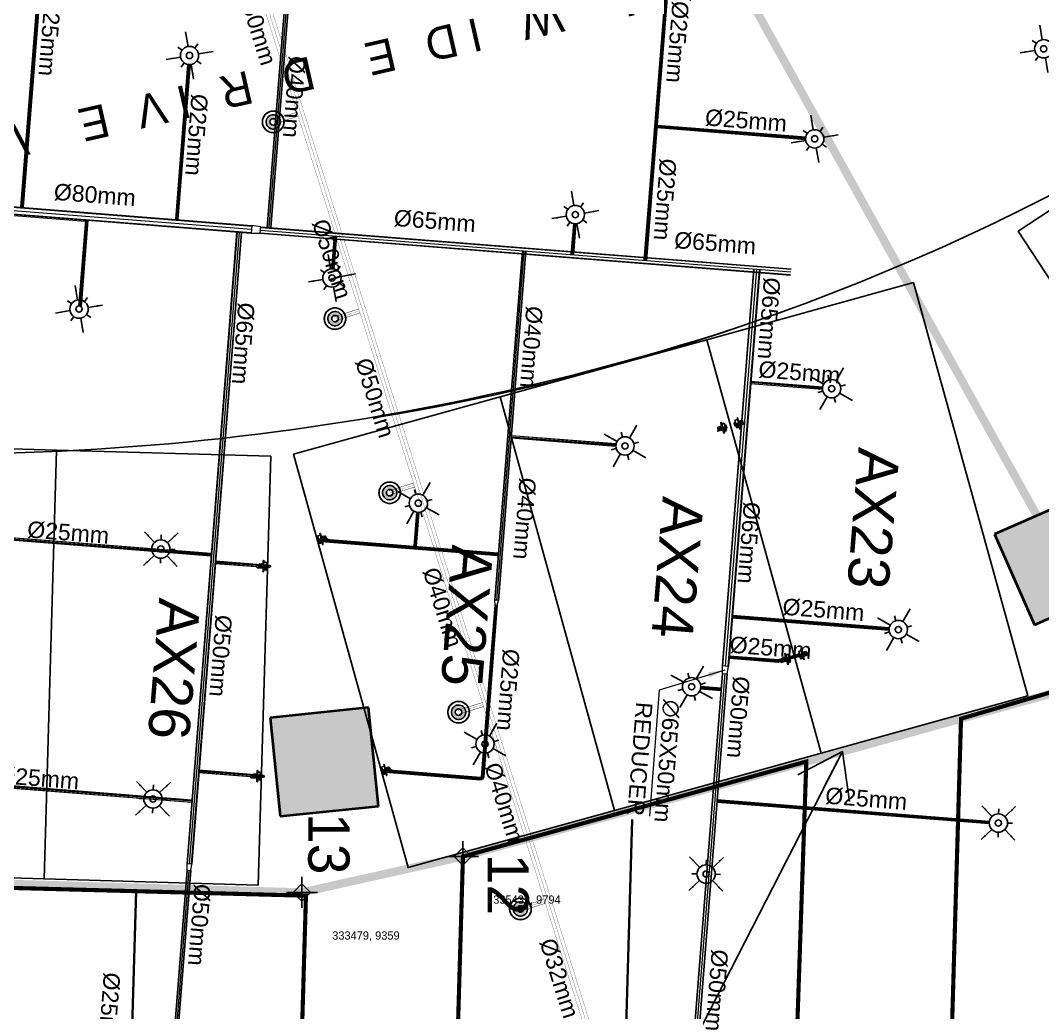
# Model space of a CAD drawing. Header units: inches. Extents: x 257070 to 799932, y -17980 to 269260.
# Drawn here: x 330065 to 342461, y 7903 to 19927 of the extents above; entities that cross this region are included whole.
import ezdxf

# ---------------------------------------------------------------- set-up
doc = ezdxf.new("R2010")
doc.units = ezdxf.units.IN
doc.header["$MEASUREMENT"] = 0
for name, color, linetype in [('0-AES-F-SPRINKLER', 10, 'Continuous'), ('0-aes-ff Nozzel', 30, 'Continuous'), ('0-aes-water curtan pipe', 200, 'Continuous'), ('2 wheeler barrier', 170, 'Continuous'), ('basement1_AP$0$A-_ROAD----_E-_-', 2, 'Continuous'), ('D 9$0$DSP_SLAB EXTENT HATCH', 8, 'Continuous'), ('DSP_SLAB CO-ORDINATES', 160, 'Continuous'), ('RETAIL', 40, 'Continuous')]:
    doc.layers.add(name, color=color, linetype=linetype)
for name, color, linetype, lineweight in [('0-AES-F-SPRINKLER PIPE', 10, 'Continuous', 15), ('0-aes-FF-Sprinkler Header', 5, 'Continuous', 0), ('E--CONCRETE-4', 4, 'Continuous', 40), ('E--CONCRETE-SHADE', 253, 'Continuous', 20), ('M--TILING-2', 252, 'Continuous', 18), ('TEXT', 7, 'Continuous', 0)]:
    doc.layers.add(name, color=color, linetype=linetype, lineweight=lineweight)
doc.layers.add('C', color=7, linetype='Continuous', true_color=0xb5b5b5)
doc.styles.get("Standard").update_dxf_attribs({"font": 'arial.ttf'})
doc.styles.add('TEXT style 175', font='GOTHIC.TTF')
doc.dimstyles.new('175', dxfattribs={"dimtxt": 350, "dimasz": 263, "dimexe": 263, "dimexo": 0, "dimgap": 175, "dimtad": 0, "dimdec": 0, "dimrnd": 5, "dimzin": 0, "dimdsep": 46, "dimtxsty": 'TEXT style 175', "dimblk": 'OBLIQUE', "dimcen": 0.09, "dimdle": 263, "dimclrd": 256, "dimclre": 256, "dimclrt": 256, "dimadec": 0, "dimazin": 0, "dimtfac": 1, "dimtdec": 0, "dimtofl": 0, "dimtmove": 1, "dimatfit": 3, "dimldrblk": 'OPEN90', "dimfxl": 1, "dimtolj": 1, "dimtzin": 0, "dimarcsym": 0})
doc.dimstyles.new('ISO-25', dxfattribs={"dimtxt": 2.5, "dimasz": 2.5, "dimexe": 1.25, "dimexo": 0.625, "dimtad": 1, "dimtxsty": 'Standard', "dimcen": 2.5, "dimadec": 0, "dimazin": 0, "dimtfac": 1, "dimtmove": 0, "dimatfit": 3, "dimfxl": 1, "dimarcsym": 0})
doc.dimstyles.new('PLUMBING', dxfattribs={"dimscale": 100, "dimtxt": 1.8, "dimasz": 1.6, "dimexe": 1, "dimexo": 1, "dimgap": 0.5, "dimtad": 2, "dimdec": 0, "dimzin": 0, "dimdsep": 46, "dimtxsty": 'Standard', "dimcen": 1, "dimdle": 1, "dimclrd": 7, "dimclre": 7, "dimclrt": 256, "dimadec": 0, "dimazin": 0, "dimtfac": 1, "dimtdec": 0, "dimtmove": 2, "dimatfit": 3, "dimfxl": 1, "dimtolj": 1, "dimtzin": 0, "dimlwd": -1, "dimlwe": -1, "dimarcsym": 0})

# ---------------------------------------------------------------- blocks, each defined once
blk = doc.blocks.new('axa parking')
at = {"layer": 'RETAIL', "color": 8}
blk.add_lwpolyline([(-98837, 1157627), (-96237, 1157627), (-96237, 1162827), (-98837, 1162827)], close=True, dxfattribs=at)
blk = doc.blocks.new('*U23')
at = {"layer": 'DSP_SLAB CO-ORDINATES', "color": 206}
for p, q in [((0, -188), (0, 188)), ((-188, 0), (188, 0))]:
    blk.add_line(p, q, dxfattribs=at)
at = {"layer": 'DSP_SLAB CO-ORDINATES', "color": 206, "ltscale": 3.5}
blk.add_lwpolyline([(-105, 0), (0, 106), (105, 0), (0, -105), (-105, 0)], dxfattribs=at)
at = {"layer": 'DEFPOINTS', "style": 'TEXT style 175'}
blk.add_attdef('CORDINATE', (367, -572), '', height=100, dxfattribs=at)
at = {"layer": 'DSP_SLAB CO-ORDINATES', "color": 214, "style": 'TEXT style 175'}
blk.add_attdef('NO.', (299, 33), '', height=500, rotation=270, dxfattribs=at)
blk = doc.blocks.new('*U31')
at = {"layer": 'DSP_SLAB CO-ORDINATES', "color": 206}
for p, q in [((0, -188), (0, 188)), ((-188, 0), (188, 0))]:
    blk.add_line(p, q, dxfattribs=at)
at = {"layer": 'DSP_SLAB CO-ORDINATES', "color": 206, "ltscale": 3.5}
blk.add_lwpolyline([(-105, 0), (0, 106), (105, 0), (0, -105), (-105, 0)], dxfattribs=at)
at = {"layer": 'DEFPOINTS', "style": 'TEXT style 175'}
blk.add_attdef('CORDINATE', (367, -572), '', height=100, dxfattribs=at)
at = {"layer": 'DSP_SLAB CO-ORDINATES', "color": 214, "style": 'TEXT style 175'}
blk.add_attdef('NO.', (77, 962), '', height=500, rotation=270, dxfattribs=at)
blk = doc.blocks.new('_Oblique')
at = {"color": 0, "linetype": 'ByBlock', "lineweight": -2}
blk.add_line((-0.5, -0.5), (0.5, 0.5), dxfattribs=at)
blk = doc.blocks.new('A$C3CA070F1')
at = {"layer": '0-AES-F-SPRINKLER'}
h = blk.add_hatch(dxfattribs=at)
h.set_pattern_fill('ANSI31', color=3, scale=0.196883, angle=-34.2335, style=0)
h.set_pattern_definition([(100.766483, (49937.1607, 174049.7081), (1.474466316, 0.280375668), [])])
edge = h.paths.add_edge_path()
edge.add_line((-1, 85), (-1, 84))
edge.add_line((-1, 84), (-6, 84))
edge.add_ellipse((-7, 82), major_axis=(-1.42, -0.27), ratio=1, start_angle=257, end_angle=315)
edge.add_line((-8, 83), (-15, 72))
edge.add_ellipse((-12, 70), major_axis=(-4.25, -0.81), ratio=1, start_angle=-45, end_angle=45)
edge.add_line((-14, 66), (14, 47))
edge.add_line((14, 47), (13, 46))
edge.add_line((13, 46), (-15, 65))
edge.add_ellipse((-12, 70), major_axis=(-5.52, -1.05), ratio=1, start_angle=-45, end_angle=45, ccw=False)
edge.add_line((-16, 73), (-9, 84))
edge.add_ellipse((-7, 82), major_axis=(-2.69, -0.51), ratio=1, start_angle=257, end_angle=315, ccw=False)
edge.add_line((-6, 85), (-1, 85))
h = blk.add_hatch(dxfattribs=at)
h.set_pattern_fill('ANSI31', color=3, scale=0.196883, angle=-124.2335, style=0)
h.set_pattern_definition([(190.766483, (49937.1607, 174049.7081), (-0.280375668, 1.474466316), [])])
edge = h.paths.add_edge_path()
edge.add_line((-1, 54), (7, 48))
edge.add_line((7, 48), (8, 49))
edge.add_line((8, 49), (0, 55))
edge.add_ellipse((-2, 52), major_axis=(-0.69, 3.63), ratio=1, start_angle=315, end_angle=405)
edge.add_line((-6, 54), (-14, 41))
edge.add_ellipse((-11, 39), major_axis=(-0.69, 3.63), ratio=1, start_angle=45, end_angle=135)
edge.add_line((-13, 36), (-9, 33))
edge.add_ellipse((-10, 32), major_axis=(-0.27, 1.42), ratio=1, start_angle=225, end_angle=315, ccw=False)
edge.add_line((-9, 31), (-10, 30))
edge.add_line((-10, 30), (-8, 29))
edge.add_line((-8, 29), (-7, 30))
edge.add_ellipse((-10, 32), major_axis=(-3.3, -0.63), ratio=1, start_angle=135, end_angle=225)
edge.add_line((-8, 35), (-12, 38))
edge.add_ellipse((-11, 39), major_axis=(-1.75, -0.33), ratio=1, start_angle=-45, end_angle=45, ccw=False)
edge.add_line((-13, 40), (-4, 53))
edge.add_ellipse((-2, 52), major_axis=(-1.75, -0.33), ratio=1, start_angle=225, end_angle=315, ccw=False)
at = {"layer": '0-AES-F-SPRINKLER', "color": 3}
for p, q in [((-98, 39), (-97, 43)), ((-98, 38), (-98, 39)), ((-98, 39), (-98, 39)), ((-98, 39), (-98, 39)), ((-98, 37), (-98, 38)), ((-98, 38), (-98, 38)), ((-98, 38), (-98, 38)), ((-98, 38), (-98, 38)), ((-98, 38), (-98, 38)), ((-98, 38), (-98, 38)), ((-98, 38), (-98, 38)), ((-98, 38), (-98, 38)), ((-98, 38), (-98, 38)), ((-98, 38), (-98, 38)), ((-96, 37), (-98, 37)), ((-98, 37), (-98, 37)), ((-98, 37), (-98, 37)), ((-98, 37), (-98, 37)), ((-98, 37), (-98, 37)), ((-98, 37), (-98, 37)), ((-98, 37), (-98, 37)), ((-98, 37), (-98, 37)), ((-98, 37), (-98, 37)), ((-98, 37), (-98, 37)), ((-98, 37), (-98, 37)), ((-98, 37), (-98, 37)), ((-98, 37), (-98, 37)), ((-98, 37), (-98, 37)), ((-98, 37), (-98, 37)), ((-98, 37), (-98, 37)), ((-98, 37), (-98, 37)), ((-97, 37), (-98, 37)), ((-98, 37), (-98, 37)), ((-98, 37), (-98, 37)), ((-98, 37), (-98, 37)), ((-98, 37), (-98, 37)), ((-98, 37), (-98, 37)), ((-98, 37), (-98, 37)), ((-98, 37), (-98, 37)), ((-98, 37), (-98, 37)), ((-98, 37), (-98, 37)), ((-98, 37), (-98, 37)), ((-98, 37), (-98, 37)), ((-98, 37), (-98, 37)), ((-98, 37), (-98, 37)), ((-97, 45), (-79, 71)), ((-96, 40), (-97, 40)), ((-97, 40), (-97, 40)), ((-97, 40), (-97, 40)), ((-97, 40), (-97, 39)), ((-97, 39), (-97, 39)), ((-97, 39), (-97, 39)), ((-97, 39), (-97, 39)), ((-97, 39), (-97, 39)), ((-97, 39), (-97, 39)), ((-97, 39), (-97, 39)), ((-97, 39), (-97, 39)), ((-97, 39), (-97, 38)), ((-97, 38), (-97, 38)), ((-97, 38), (-97, 38)), ((-97, 38), (-97, 38)), ((-97, 38), (-97, 38)), ((-97, 38), (-97, 38)), ((-97, 38), (-97, 38)), ((-97, 38), (-97, 38)), ((-97, 38), (-97, 38)), ((-97, 38), (-97, 38)), ((-97, 38), (-97, 38)), ((-97, 38), (-97, 37)), ((-97, 37), (-97, 37)), ((-97, 37), (-97, 37)), ((-97, 37), (-97, 37)), ((-95, 46), (-96, 42)), ((-96, 42), (-96, 42)), ((-96, 42), (-96, 41)), ((-96, 41), (-96, 41)), ((-96, 41), (-96, 41)), ((-96, 41), (-96, 41)), ((-96, 41), (-96, 41)), ((-96, 41), (-96, 41)), ((-96, 41), (-96, 41)), ((-96, 41), (-96, 41)), ((-96, 41), (-96, 41)), ((-96, 41), (-96, 40)), ((-96, 40), (-96, 40)), ((-96, 40), (-96, 40)), ((-96, 40), (-96, 40)), ((-96, 40), (-96, 40)), ((-95, 37), (-96, 37)), ((-96, 37), (-96, 37)), ((-96, 37), (-96, 37)), ((-96, 37), (-96, 37)), ((-96, 37), (-96, 37)), ((-94, 38), (-95, 38)), ((-95, 38), (-95, 38)), ((-95, 38), (-95, 38)), ((-95, 38), (-95, 38)), ((-95, 38), (-95, 38)), ((-95, 38), (-95, 38)), ((-95, 38), (-95, 38)), ((-95, 38), (-95, 38)), ((-95, 38), (-95, 38)), ((-95, 38), (-95, 37)), ((-95, 37), (-95, 37)), ((-95, 37), (-95, 37)), ((-95, 37), (-95, 37)), ((-95, 37), (-95, 37)), ((-95, 37), (-95, 37)), ((-95, 37), (-95, 37)), ((-95, 37), (-95, 37)), ((-95, 37), (-95, 37)), ((-95, 37), (-95, 37)), ((-95, 37), (-95, 37)), ((-95, 37), (-95, 37)), ((-95, 37), (-95, 37)), ((-95, 37), (-95, 37)), ((-95, 37), (-95, 37)), ((-95, 37), (-95, 37)), ((-95, 37), (-95, 37)), ((-94, 88), (-93, 90)), ((-72, 73), (-94, 88)), ((-94, 43), (-94, 48)), ((-93, 43), (-94, 43)), ((-94, 43), (-94, 43)), ((-94, 43), (-94, 43)), ((-94, 43), (-94, 43)), ((-94, 43), (-94, 43)), ((-94, 43), (-94, 41)), ((-94, 43), (-94, 43)), ((-94, 43), (-94, 43)), ((-94, 43), (-94, 43)), ((-94, 43), (-94, 43)), ((-94, 43), (-94, 43)), ((-94, 43), (-94, 43)), ((-94, 43), (-94, 43)), ((-94, 43), (-94, 43)), ((-94, 43), (-94, 43)), ((-94, 43), (-94, 43)), ((-94, 43), (-94, 43)), ((-94, 41), (-94, 41)), ((-94, 41), (-94, 41)), ((-94, 41), (-94, 41)), ((-94, 41), (-94, 41)), ((-94, 41), (-94, 41)), ((-94, 41), (-94, 41)), ((-94, 41), (-94, 41)), ((-94, 41), (-94, 40)), ((-94, 40), (-94, 40)), ((-94, 40), (-94, 40)), ((-94, 40), (-94, 40)), ((-94, 40), (-94, 40)), ((-94, 40), (-94, 40)), ((-94, 40), (-94, 40)), ((-94, 40), (-94, 40)), ((-94, 40), (-94, 39)), ((-94, 39), (-94, 39)), ((-94, 39), (-94, 39)), ((-94, 39), (-94, 39)), ((-94, 39), (-94, 39)), ((-94, 39), (-94, 39)), ((-94, 39), (-94, 39)), ((-94, 39), (-94, 39)), ((-94, 39), (-94, 38)), ((-93, 90), (-59, 67)), ((-93, 47), (-93, 49)), ((-91, 47), (-93, 43)), ((-93, 46), (-93, 47)), ((-92, 46), (-93, 46)), ((-93, 46), (-93, 46)), ((-93, 46), (-93, 46)), ((-93, 46), (-93, 46)), ((-93, 46), (-93, 46)), ((-93, 46), (-93, 46)), ((-93, 46), (-93, 46)), ((-93, 46), (-93, 46)), ((-93, 46), (-93, 46)), ((-93, 46), (-93, 46)), ((-93, 46), (-93, 46)), ((-93, 46), (-93, 46)), ((-93, 46), (-93, 46)), ((-93, 46), (-93, 46)), ((-93, 46), (-93, 46)), ((-93, 46), (-93, 46)), ((-93, 46), (-93, 46)), ((-93, 46), (-93, 46)), ((-93, 46), (-93, 46)), ((-93, 46), (-93, 46)), ((-91, 42), (-93, 43)), ((-93, 43), (-93, 43)), ((-93, 43), (-93, 43)), ((-93, 43), (-93, 43)), ((-93, 43), (-93, 43)), ((-93, 43), (-93, 43)), ((-93, 43), (-93, 43)), ((-93, 43), (-93, 43)), ((-93, 43), (-93, 43)), ((-93, 43), (-93, 43)), ((-93, 43), (-93, 43)), ((-93, 43), (-93, 43)), ((-93, 43), (-93, 43)), ((-93, 43), (-93, 43)), ((-93, 43), (-93, 43)), ((-93, 43), (-93, 43)), ((-93, 43), (-93, 43)), ((-93, 43), (-93, 43)), ((-93, 43), (-93, 43)), ((-93, 43), (-93, 43)), ((-93, 43), (-93, 43)), ((-93, 43), (-93, 43)), ((-93, 43), (-93, 43)), ((-85, 66), (-92, 55)), ((-90, 50), (-92, 46)), ((-92, 46), (-92, 46)), ((-92, 46), (-92, 46)), ((-92, 46), (-92, 46)), ((-92, 46), (-92, 46)), ((-92, 46), (-92, 46)), ((-90, 47), (-91, 47)), ((-90, 43), (-91, 42)), ((-91, 42), (-91, 42)), ((-91, 42), (-91, 42)), ((-91, 42), (-91, 42)), ((-91, 42), (-91, 42)), ((-91, 42), (-91, 42)), ((-91, 42), (-91, 42)), ((-91, 42), (-91, 42)), ((-91, 42), (-91, 42)), ((-91, 42), (-91, 42)), ((-91, 42), (-91, 42)), ((-91, 42), (-91, 42)), ((-91, 42), (-91, 42)), ((-91, 42), (-91, 42)), ((-91, 42), (-91, 42)), ((-91, 42), (-91, 42)), ((-88, 57), (-90, 49)), ((-89, 54), (-90, 51)), ((-90, 50), (-90, 50)), ((-88, 47), (-90, 43)), ((-90, 47), (-88, 47)), ((-90, 43), (-90, 43)), ((-90, 43), (-90, 43)), ((-90, 43), (-90, 43)), ((-89, 55), (-89, 55)), ((-88, 46), (-88, 47)), ((-87, 59), (-87, 59)), ((-87, 59), (-87, 59)), ((-86, 57), (-87, 49)), ((-87, 49), (-83, 28)), ((-85, 58), (-85, 58)), ((-77, 43), (-85, 49)), ((-83, 28), (-60, 9)), ((-77, 70), (-82, 63)), ((-80, 66), (-82, 67)), ((-45, 31), (-81, -23)), ((-78, 63), (-80, 65)), ((-79, 71), (-77, 70)), ((-71, 26), (-79, 31)), ((-57, 13), (-79, 28)), ((-70, 64), (-78, 63)), ((-78, -29), (-40, 27)), ((-69, 55), (-75, 59)), ((-66, 54), (-74, 42)), ((-74, 42), (-71, 26)), ((-73, 44), (-71, 43)), ((-69, 47), (-72, 43)), ((-71, 43), (-70, 43)), ((-71, 26), (-55, 15)), ((-70, 43), (-66, 49)), ((-66, 50), (-68, 52)), ((-61, 65), (-67, 69)), ((-62, 66), (-67, 65)), ((-50, 57), (-66, 54)), ((-66, 49), (-66, 50)), ((-47, 28), (-63, 40)), ((-59, 67), (-61, 65)), ((-57, 67), (-60, 66)), ((-60, 44), (-42, 32)), ((-50, 57), (-58, 62)), ((-19, 46), (-57, 67)), ((-17, 37), (-55, 63)), ((-29, 42), (-50, 57)), ((-13, 9), (-45, 31)), ((-36, 42), (-44, 30)), ((-43, 33), (-35, 46)), ((-39, -30), (-13, 9)), ((-37, 25), (-28, 38)), ((-35, 41), (-36, 42)), ((-32, 32), (-35, 39)), ((-30, 52), (-16, 73)), ((-29, 20), (-17, 37)), ((-28, 38), (-26, 40)), ((-21, 32), (-28, 37)), ((-23, 16), (-12, 33)), ((-1, 26), (-23, -9)), ((-22, 15), (-12, 31)), ((-9, 32), (-21, 14)), ((2, 24), (-20, -11)), ((-20, -8), (-1, 22)), ((-17, 37), (-19, 46)), ((-19, 13), (-10, 29)), ((-7, 30), (-18, 12)), ((-17, 37), (-17, 37)), ((4, 22), (-17, -13)), ((-17, -10), (1, 20)), ((-16, 73), (-9, 84)), ((-16, 11), (-7, 27)), ((-8, 83), (-15, 72)), ((13, 46), (-15, 65)), ((-4, 28), (-15, 10)), ((-1, 84), (-14, 66)), ((-14, 66), (14, 47)), ((-6, 54), (-14, 41)), ((-12, 33), (-14, 33)), ((-14, -15), (7, 20)), ((-14, -12), (4, 18)), ((-13, 40), (-4, 53)), ((-13, 36), (-9, 33)), ((-13, 9), (-4, 24)), ((-2, 34), (-12, 41)), ((-8, 35), (-12, 38)), ((-12, 31), (-12, 33)), ((-9, 32), (-12, 31)), ((7, 16), (-11, -13)), ((-10, 29), (-9, 32)), ((-9, 31), (-10, 30)), ((-7, 30), (-10, 29)), ((-10, 30), (-8, 29)), ((9, 17), (-10, -14)), ((-9, -13), (9, 13)), ((-8, 29), (-7, 30)), ((8, 49), (-7, 27)), ((-7, 27), (-7, 30)), ((-4, 28), (-7, 27)), ((-6, 85), (-1, 85)), ((-1, 84), (-6, 84)), ((5, 44), (-5, 51)), ((-4, 24), (-4, 28)), ((-1, 26), (-4, 24)), ((-1, 85), (-1, 84)), ((-1, 54), (7, 48)), ((13, 46), (-1, 25)), ((-1, 22), (-1, 26)), ((2, 24), (-1, 22)), ((8, 49), (0, 55)), ((1, 20), (2, 24)), ((4, 22), (1, 20)), ((4, 18), (4, 22)), ((7, 20), (4, 18)), ((7, 48), (8, 49)), ((7, 16), (7, 20)), ((9, 17), (7, 16)), ((9, 15), (9, 17)), ((14, 47), (13, 46)), ((-82, -25), (-80, -30)), ((-80, -30), (-78, -29)), ((-66, -11), (-39, -30)), ((-23, -7), (-23, -9)), ((-23, -9), (-20, -8)), ((-20, -8), (-20, -11)), ((-20, -11), (-17, -10)), ((-17, -10), (-17, -13)), ((-17, -13), (-14, -12)), ((-14, -12), (-14, -15)), ((-14, -15), (-11, -13)), ((-11, -13), (-11, -14)), ((-11, -14), (-11, -14))]:
    blk.add_line(p, q, dxfattribs=at)
for centre, major_axis, start_param, end_param in [((-95, 43), (-0.41, 2.13), 0.784914, 1.034983), ((-95, 43), (-2.74, -0.52), -0.560204, -0.324923), ((-93, 46), (-0.51, 2.68), 0.787914, 1.247507), ((-93, 48), (-1.75, -0.33), -0.775969, -0.160442), ((-91, 54), (-0.29, 1.52), 0.785398, 2.356194), ((-92, 49), (-0.33, 1.74), 0.791774, 1.412986), ((-89, 55), (-0.103, 0.54), 0.916881, 1.969618), ((-93, 51), (-3.09, -0.59), 2.526084, 2.789089), ((-95, 50), (-5.72, -1.09), 2.374727, 2.798549), ((-91, 55), (-0.33, 1.74), 4.197625, 4.773282), ((-84, 57), (-3.79, -0.72), -0.784768, -0.363877), ((-93, 50), (-5.72, -1.09), 2.377207, 2.798549), ((-80, 54), (-1.57, 8.26), 0.010205, 0.785398), ((-84, 56), (-0.35, 1.85), 0.785501, 1.132999), ((-83, 65), (-1.52, -0.29), 3.926991, 5.497787), ((-80, 54), (-5.9, -1.12), 4.155645, 5.497787), ((-80, 54), (-8.26, -1.57), 4.155621, 4.722594), ((-75, 68), (-8.26, -1.57), 1.014052, 3.151797), ((-75, 63), (-2.79, -0.53), -0.113999, 0.093951), ((-75, 68), (-1.12, 5.9), 2.584882, 5.497787), ((-75, 46), (-0.53, 2.79), 2.356194, 3.926991), ((-75, 68), (-1.57, 8.26), 4.722594, 5.497787), ((-70, 53), (-2.79, -0.53), 2.356194, 3.926991), ((-65, 44), (-3.72, -0.71), -0.403281, 1.321745), ((-65, 44), (-0.71, 3.72), 4.96144, 6.686466), ((-65, 37), (-0.56, 2.96), 5.497794, 6.034125), ((-59, 47), (-2.96, -0.56), 0.24906, 0.785391), ((-60, 60), (-2.83, -0.54), 3.926991, 4.712389), ((-33, 40), (-0.45, 2.36), 0.803442, 1.867502), ((-30, 39), (-2.79, -0.53), 2.356194, 3.926991), ((-24, 39), (-0.53, 2.79), 5.497787, 7.068583), ((-12, 70), (-5.52, -1.05), -0.785398, 0.785398), ((-15, 35), (-0.54, 2.83), 0.785398, 3.403392), ((-12, 70), (-4.25, -0.81), -0.785398, 0.785398), ((-11, 39), (-0.69, 3.63), 0.785398, 2.356194), ((-11, 39), (-1.75, -0.33), -0.785398, 0.785398), ((-7, 82), (-2.69, -0.51), 4.485496, 5.497787), ((-10, 32), (-0.27, 1.42), 3.926991, 5.497787), ((-7, 82), (-1.42, -0.27), 4.485496, 5.497787), ((-10, 32), (-3.3, -0.63), 2.356194, 3.926991), ((-2, 52), (-0.69, 3.63), 5.497787, 7.068583), ((-2, 52), (-1.75, -0.33), 3.926991, 5.497787), ((6, 14), (-0.54, 2.83), 3.926991, 4.712389), ((-79, -24), (-0.51, 2.69), 0.785398, 1.797689), ((-11, -11), (-2.83, -0.54), 1.570796, 2.356194)]:
    blk.add_ellipse(centre, major_axis=major_axis, ratio=1, start_param=start_param, end_param=end_param, dxfattribs=at)
at = {"layer": '0-AES-F-SPRINKLER', "color": 3, "extrusion": (0, 0, -1)}
for centre, major_axis, start_param, end_param in [((-86, 47), (-0.53, 2.79), -0.113999, 0.785398), ((-77, 34), (-0.54, 2.83), 3.926991, 4.712389)]:
    blk.add_ellipse(centre, major_axis=major_axis, ratio=1, start_param=start_param, end_param=end_param, dxfattribs=at)
blk = doc.blocks.new('*U738')
at = {"layer": '0-AES-F-SPRINKLER PIPE', "color": 200, "lineweight": 30, "const_width": 2.67}
for points in [[(-1770300, 48476), (-1770300, 28237)], [(-1770220, 48476), (-1770220, 28237)]]:
    blk.add_lwpolyline(points, dxfattribs=at)
at = {"layer": '0-AES-F-SPRINKLER PIPE', "color": 252, "lineweight": 30, "const_width": 2.67}
blk.add_lwpolyline([(-1770260, 48476), (-1770260, 28237)], dxfattribs=at)
blk = doc.blocks.new('*U701')
at = {"layer": '0-aes-FF-Sprinkler Header', "color": 1, "const_width": 5}
for points in [[(12087231, -3664419), (12087541, -3664419)], [(12087231, -3664469), (12087541, -3664469)]]:
    blk.add_lwpolyline(points, dxfattribs=at)
at = {"layer": '0-aes-FF-Sprinkler Header', "color": 8, "const_width": 2}
blk.add_lwpolyline([(12087231, -3664444), (12087541, -3664444)], dxfattribs=at)
blk = doc.blocks.new('Nozzel')
at = {"transparency": 33554585}
h = blk.add_hatch(color=30, dxfattribs=at)
h.dxf.hatch_style = 1
edge = h.paths.add_edge_path()
edge.add_ellipse((-1664094, 224269), major_axis=(0.9, 87), ratio=1, start_angle=0, end_angle=360)
edge = h.paths.add_edge_path(flags=16)
edge.add_arc((-1664094, 224269), 40, 0, 360)
blk.add_circle((-1664094, 224269), 40)
at = {"layer": '0-AES-F-SPRINKLER', "color": 13}
blk.add_circle((-1664094, 224269), 131, dxfattribs=at)
for major_axis, start_param, end_param in [((1, 130), 1.575618, 7.858803), ((0.9, 87), 1.580914353715009, 7.864099660894595)]:
    blk.add_ellipse((-1664094, 224269), major_axis=major_axis, ratio=1, start_param=start_param, end_param=end_param, dxfattribs=at)
at = {"layer": '0-AES-F-SPRINKLER PIPE', "lineweight": 30, "rotation": 180}
blk.add_blockref('*U701', (10423137, -3440175), dxfattribs=at)
blk = doc.blocks.new('*U603')
at = {"layer": '0-AES-F-SPRINKLER'}
for p, q in [((171672, 56809), (171672, 56871)), ((171562, 56699), (171500, 56699)), ((171783, 56699), (171845, 56699)), ((171672, 56588), (171672, 56526))]:
    blk.add_line(p, q, dxfattribs=at)
for radius in [111, 37.8]:
    blk.add_circle((171672, 56699), radius, dxfattribs=at)
at = {"layer": '0-AES-F-SPRINKLER PIPE'}
for points, override in [([(171468, 56903), (171594, 56777)], {"dimasz": 70, "dimtad": 0, "dimfxl": 13, "dimarcsym": 1}), ([(171877, 56903), (171751, 56777)], {"dimasz": 70, "dimtad": 0, "dimfxl": 13, "dimarcsym": 1}), ([(171468, 56494), (171594, 56620)], {"dimasz": 70, "dimtad": 0, "dimfxl": 13, "dimarcsym": 1}), ([(171877, 56494), (171751, 56620)], {"dimasz": 70, "dimgap": 0.625, "dimtad": 0, "dimfxl": 13, "dimarcsym": 1})]:
    blk.add_leader(points, dimstyle='ISO-25', override=override, dxfattribs=at)

msp = doc.modelspace()

# ---------------------------------------------------------------- hatches: boundary and pattern name
at = {"layer": 'E--CONCRETE-SHADE', "ltscale": 3.5}
h = msp.add_hatch(color=8, dxfattribs=at)
h.dxf.hatch_style = 1
h.paths.add_polyline_path([(341880, 13701.4), (342363.5, 12603.1), (343461.8, 13086.5), (342978.4, 14184.8)])
h = msp.add_hatch(color=8, dxfattribs=at)
h.dxf.hatch_style = 1
h.paths.add_polyline_path([(333093.6, 11476.8), (333215, 10283), (334408.9, 10404.5), (334287.4, 11598.3)])

# ---------------------------------------------------------------- linework, layer by layer
at = {"layer": '0-AES-F-SPRINKLER', "color": 7, "const_width": 100, "elevation": 0}
for points in [[(332024.7, 62667.8), (332024.7, 62667.8), (336792.7, 47939.3), (340789.2, 37039.3), (340789.2, 37039.3), (338666.9, 32692.4), (333044, 30733.9), (333044, 30733.9), (334157.5, 28784), (337209.3, 23245.1), (343530, 11881.2), (342936.4, 958.3), (361876.6, 525.3), (362280.3, 30665.5), (363047.2, 44628.4), (363210.3, 79337.2), (356607.5, 78193.9), (356438.2, 71883.8), (334567.8, 63896.3)], [(314747.9, 41385.7), (291263.5, 17511.2), (286969.4, 13130.9), (300396.1, 2861.1), (315324.3, 1588.2), (342936.4, 958.3), (343530, 11881.2), (333044, 30733.9), (322260.6, 34233.9), (320141.6, 36257.7)]]:
    msp.add_lwpolyline(points, close=True, dxfattribs=at)
at = {"layer": '0-AES-F-SPRINKLER PIPE', "ltscale": 1000, "elevation": 0}
for points in [[(330660.8, 25192), (330066.4, 17665.4)], [(330663.8, 25191.8), (330069.4, 17665.2)], [(330676.3, 25190.8), (330081.9, 17664.2)], [(330688.8, 25189.8), (330094.4, 17663.2)], [(330691.7, 25189.5), (330097.4, 17663)], [(333518.8, 23292.2), (333055.1, 17419.9)], [(333522.8, 23291.9), (333059.1, 17419.6)], [(333542.8, 23290.3), (333079, 17418)], [(333562.7, 23288.7), (333098.9, 17416.4)], [(333566.7, 23288.4), (333102.9, 17416.1)], [(337784.2, 18628), (339587.9, 18485.6)], [(337784.5, 18631), (339587.8, 18488.6)], [(337785.5, 18643.5), (339588.1, 18501.1)], [(337786.4, 18655.9), (339589.8, 18513.5)], [(337786.7, 18658.9), (339590.4, 18516.5)], [(322637.2, 18143.8), (330852.2, 17495)], [(328530.8, 17738.6), (332867.4, 17396.1)], [(328534, 17778.4), (332870.6, 17436)], [(328534.6, 17786.4), (332871.2, 17443.9)], [(328527.1, 17690.7), (332863.7, 17348.2)], [(328527.7, 17698.7), (332864.3, 17356.2)], [(330853.2, 17507), (330770.6, 16461.6)], [(330856.2, 17506.8), (330773.6, 16461.8)], [(330868.6, 17505.8), (330786.1, 16461.5)], [(330881.1, 17504.8), (330798.6, 16459.8)], [(330884.1, 17504.6), (330801.5, 16459.2)], [(332686.8, 17362.2), (332082.1, 9705.3)], [(332691.8, 17361.8), (332087.1, 9704.9)], [(332716.7, 17359.8), (332112, 9702.9)], [(332741.7, 17357.9), (332137, 9700.9)], [(332746.6, 17357.5), (332142, 9700.5)], [(332973.4, 17355.1), (339405.5, 16847.1)], [(332976, 17387.5), (339408.1, 16879.5)], [(332978.6, 17419.9), (339410.7, 16911.9)], [(332979, 17425.9), (339411.1, 16917.9)], [(336771.4, 17466.6), (336741.7, 17090.1)], [(336774.4, 17466), (336744.7, 17089.9)], [(336786.8, 17464.3), (336757.1, 17088.9)], [(336799.3, 17464), (336769.6, 17087.9)], [(336802.3, 17464.2), (336772.6, 17087.7)], [(332973, 17349.1), (339405.1, 16841.2)], [(333868.3, 17317), (333836.7, 16917)], [(333871.3, 17316.8), (333839.7, 16917.1)], [(333883.7, 17315.8), (333852.2, 16916.9)], [(333896.2, 17314.8), (333864.6, 16915.2)], [(333899.2, 17314.6), (333867.6, 16914.5)], [(336147.9, 17137), (335813.3, 12899.9)], [(336151.9, 17136.7), (335817.3, 12899.6)], [(336171.8, 17135.1), (335837.2, 12898)], [(336191.8, 17133.5), (335857.2, 12896.4)], [(336195.8, 17133.2), (335861.1, 12896.1)], [(338954.8, 16915.3), (338574.8, 12103.4)], [(338960.8, 16914.9), (338580.7, 12102.9)], [(338993.2, 16912.3), (338613.1, 12100.3)], [(339025.6, 16909.8), (338645.5, 12097.8)], [(339031.5, 16909.3), (338651.5, 12097.3)], [(338913.8, 15526.1), (339792.4, 15456.7)], [(338914, 15529.1), (339792.2, 15459.7)], [(338915, 15541.6), (339792.5, 15472.3)], [(338916, 15554), (339794.2, 15484.7)], [(338916.2, 15557), (339794.8, 15487.6)], [(337286.8, 14778.5), (336017.7, 14878.7)], [(337288.5, 14790.9), (336018.7, 14891.2)], [(337289.1, 14793.9), (336018.9, 14894.2)], [(337286.6, 14763), (336016.5, 14863.3)], [(337286.5, 14766), (336016.7, 14866.3)], [(334867.5, 13967.8), (334834.8, 13554.9)], [(334870.4, 13967.2), (334837.8, 13554.7)], [(334882.8, 13965.5), (334850.3, 13553.7)], [(334895.3, 13965.2), (334862.8, 13552.7)], [(334898.4, 13965.4), (334865.8, 13552.5)], [(329280.7, 13683.3), (332377, 13438.7)], [(329281.3, 13686.2), (332377.2, 13441.7)], [(329283, 13698.6), (332378.2, 13454.2)], [(329283.1, 13714.2), (332379.4, 13469.7)], [(329283.3, 13711.2), (332379.2, 13466.7)], [(333665.8, 13647.3), (335858.6, 13474.1)], [(333665.9, 13644.3), (335858.4, 13471.1)], [(333663.3, 13616.4), (335856.2, 13443.2)], [(333664, 13619.3), (335856.4, 13446.2)], [(333665.6, 13631.7), (335857.4, 13458.6)], [(332429.9, 13347.3), (333081.8, 13295.8)], [(332430.2, 13350.3), (333081.7, 13298.8)], [(332431.2, 13362.7), (333082, 13311.3)], [(332432.1, 13375.2), (333083.7, 13323.7)], [(332432.4, 13378.2), (333084.3, 13326.7)], [(335817.5, 12844.9), (335692.9, 11267.7)], [(335820.5, 12844.6), (335695.9, 11267.8)], [(335845.4, 12842.7), (335720.9, 11265.9)], [(335848.4, 12842.4), (335723.8, 11265.3)], [(338698.2, 12688), (340600.5, 12537.8)], [(338698.4, 12691), (340600.4, 12540.8)], [(338699.4, 12703.5), (340600.7, 12553.3)], [(338700.4, 12715.9), (340602.4, 12565.7)], [(338700.6, 12718.9), (340603, 12568.7)], [(338576.1, 12012.8), (338122.3, 6266.3)], [(338581.1, 12012.4), (338127.3, 6265.9)], [(338606, 12010.5), (338152.2, 6263.9)], [(338631, 12008.5), (338177.1, 6262)], [(338635.9, 12008.1), (338182.1, 6261.6)], [(338313.7, 11826.7), (338559.9, 11807.3)], [(338314.3, 11829.7), (338560.1, 11810.3)], [(338316, 11842.1), (338561.1, 11822.7)], [(338316.1, 11857.6), (338562.3, 11838.2)], [(338316.2, 11854.6), (338562.1, 11835.2)], [(332229.7, 10811.9), (333007.4, 10750.5)], [(332230, 10814.9), (333007.3, 10753.5)], [(332230.9, 10827.3), (333007.6, 10766)], [(332231.9, 10839.8), (333009.2, 10778.4)], [(332232.2, 10842.8), (333009.9, 10781.4)], [(329193, 10684.6), (332141.1, 10451.7)], [(329193.6, 10687.5), (332141.3, 10454.7)], [(329195.3, 10699.9), (332142.3, 10467.2)], [(329195.4, 10715.5), (332143.5, 10482.6)], [(329195.6, 10712.4), (332143.3, 10479.6)], [(338513.2, 10454.1), (341815.1, 10193.3)], [(338513.5, 10457.1), (341815, 10196.3)], [(338514.4, 10469.5), (341815.3, 10208.9)], [(338515.4, 10482), (341816.9, 10221.3)], [(338515.7, 10485), (341817.6, 10224.2)], [(332082.2, 9630), (331822.6, 6342.2)], [(332086.2, 9629.7), (331826.5, 6341.9)], [(332106.1, 9628.1), (331846.5, 6340.3)], [(332126.1, 9626.6), (331866.4, 6338.7)], [(332130.1, 9626.2), (331870.4, 6338.4)]]:
    msp.add_lwpolyline(points, dxfattribs=at)
at = {"layer": '0-AES-F-SPRINKLER PIPE', "ltscale": 1000}
for points in [[(337946.8, 21080.6), (337626.2, 17020.3)], [(337949.8, 21080), (337629.2, 17020)], [(337962.2, 21078.3), (337641.6, 17019)], [(337974.7, 21078), (337654.1, 17018.1)], [(337977.7, 21078.2), (337657.1, 17017.8)], [(332091.8, 19394.6), (331943.5, 17517.2)], [(332094.7, 19394), (331946.5, 17517)], [(332107.1, 19392.3), (331958.9, 17516)], [(332119.6, 19392), (331971.4, 17515)], [(332122.7, 19392.1), (331974.4, 17514.8)]]:
    msp.add_lwpolyline(points, dxfattribs=at)
at = {"layer": '0-AES-F-SPRINKLER PIPE', "ltscale": 1000, "elevation": 0}
for points in [[(332871.2, 17443.9), (332863.7, 17348.2), (332973, 17349.1), (332979, 17425.9)], [(335861.1, 12896.1), (335813.3, 12899.9), (335817.5, 12844.9), (335848.4, 12842.4)], [(338651.5, 12097.3), (338574.8, 12103.4), (338576.1, 12012.8), (338635.9, 12008.1)], [(332142, 9700.5), (332082.1, 9705.3), (332082.2, 9630), (332130.1, 9626.2)]]:
    msp.add_lwpolyline(points, close=True, dxfattribs=at)
for points in [[(335848.4, 12842.4), (335683.8, 10758.3, -0.4142136), (335640.2, 10721.1), (334439.8, 10815.9)], [(335845.4, 12842.7), (335680.8, 10758.5, -0.4142136), (335640.5, 10724.1), (334440, 10818.9)], [(335832.9, 12843.6), (335668.3, 10759.5, -0.4142136), (335641.4, 10736.6), (334441, 10831.4)], [(335820.5, 12844.6), (335655.9, 10760.5, -0.4142136), (335642.4, 10749), (334442, 10843.8)], [(335817.5, 12844.9), (335652.9, 10760.7, -0.4142136), (335642.7, 10752), (334442.2, 10846.8)], [(338659.4, 12197.4), (339254.3, 12150.4, 0.0874512), (339268.3, 12151.7), (339504.8, 12217.2)], [(338659.7, 12200.4), (339254.5, 12153.4, 0.0874512), (339267.5, 12154.6), (339504, 12220.1)], [(338660.6, 12212.8), (339255.5, 12165.9, 0.0874512), (339264.1, 12166.7), (339500.7, 12232.2)], [(338661.6, 12225.3), (339256.5, 12178.3, 0.0874512), (339260.8, 12178.7), (339497.3, 12244.2)], [(338661.9, 12228.3), (339256.7, 12181.3, 0.0874512), (339260, 12181.6), (339496.5, 12247.1)]]:
    msp.add_lwpolyline(points, format="xyb", dxfattribs=at)
at = {"layer": '0-AES-F-SPRINKLER PIPE', "ltscale": 1000}
for centre, radius in [((333082, 13311.3, 0), 15.5), ((333082, 13311.3, 0), 12.5), ((333007.6, 10766, 0), 15.5), ((333007.6, 10766, 0), 12.5)]:
    msp.add_circle(centre, radius, dxfattribs=at)
at = {"layer": '2 wheeler barrier', "color": 8, "lineweight": 35, "ltscale": 1000}
for p, q in [((337484.7, 10241.8, 0), (337337.1, 5201.1, 0)), ((331467.5, 9373.6, 0), (331350.5, 5376.4, 0))]:
    msp.add_line(p, q, dxfattribs=at)
at = {"layer": '2 wheeler barrier', "color": 8, "const_width": 100, "elevation": 0}
msp.add_lwpolyline([(354330.4, 28785.6), (357810.9, 25927.9), (357097, 25058.5), (353013.4, 20084.8), (352447.7, 19395.8), (352230.4, 18971), (351367, 18216.5), (351715.8, 17399.2), (347542, 14622.8), (345100.6, 13020.1), (343559.1, 13065.2), (343528.9, 12034.1), (339596, 10945.2), (335431.5, 9794), (333478.7, 9358.6), (329469.7, 9476), (327502.9, 9533.6), (325148.8, 9602.5), (325304.9, 14873.3)], dxfattribs=at)
at = {"layer": '2 wheeler barrier', "color": 8, "lineweight": 35, "ltscale": 1000, "const_width": 50, "elevation": 0}
msp.add_lwpolyline([(345637.8, 13318.9), (345372.8, 4965.9), (341285.4, 5085.6), (341472.2, 11464.6), (343530, 12069.3), (343559.1, 13065.2), (345100.6, 13020.1), (345637.8, 13318.9)], dxfattribs=at)
for points in [[(339596, 10945.2), (339397.2, 5140.8), (335298.8, 5260.8), (335431.5, 9794)], [(333527.6, 9319.3), (333410.4, 5316.1), (329301.4, 5436.4), (329418.2, 9427.5)]]:
    msp.add_lwpolyline(points, close=True, dxfattribs=at)
at = {"layer": 'basement1_AP$0$A-_ROAD----_E-_-', "color": 8, "elevation": 0}
msp.add_lwpolyline([(324900.2, 14952.4, 0.1115855), (338685.2, 16181.1, -0.0040302), (338746.5, 16201.1)], format="xyb", dxfattribs=at)
at = {"layer": 'basement1_AP$0$A-_ROAD----_E-_-', "color": 8}
msp.add_arc((329900, 42437.7, 0), 27687.9, 279.36369, 326.58492, dxfattribs=at)
at = {"layer": 'E--CONCRETE-4', "color": 8, "ltscale": 10}
for p, q in [((342978.4, 14184.8, 0), (341880, 13701.4, 0)), ((341880, 13701.4, 0), (342363.5, 12603.1, 0)), ((342363.5, 12603.1, 0), (343461.8, 13086.5, 0)), ((334287.4, 11598.3, 0), (333093.6, 11476.8, 0)), ((334408.9, 10404.5, 0), (334287.4, 11598.3, 0)), ((333093.6, 11476.8, 0), (333215, 10283, 0)), ((333215, 10283, 0), (334408.9, 10404.5, 0))]:
    msp.add_line(p, q, dxfattribs=at)

# ---------------------------------------------------------------- block references
at = {"layer": '0-AES-F-SPRINKLER', "color": 7}
for p, rotation in [((289402.9, -153243.8, 0), 54.65193501553595), ((279042.4, -153324.7), 54.65193501553595), ((286625.2, -154335.1, 0), 54.65193501553595), ((283722.1, -155252.7, 0), 54.65193501553595), ((280770.1, -156021.2, 0), 54.65193501553595), ((277703.3, -156398.5, 0), 54.65193501553595), ((189584.2, -84987.4, 0), 15.47601975136345), ((187078.5, -85681.2, 0), 15.47601975136345), ((184572.8, -86375, 0), 15.47601975136345), ((383425, -159735.7, 0), 88.32519783271853), ((190392.4, -87906.4, 0), 15.47601975136345), ((187886.7, -88600.2, 0), 15.47601975136345), ((185380.9, -89293.9, 0), 15.47601975136345), ((383329.5, -162764.4, 0), 88.32519783271853), ((395130.1, -162587.1, 0), 88.83761566835165), ((391585.5, -163205.7, 0), 88.83761566835165)]:
    msp.add_blockref('*U603', p, dxfattribs=dict(at, rotation=rotation))
at = {"layer": '0-AES-F-SPRINKLER', "ltscale": 1000}
for p, rotation in [((338725.3, 15032.6, 0), 228.2358175939819), ((333665.6, 13631.7, 0), 228.235817593982), ((339500.7, 12232.2, 0), 228.2358175939819), ((334441, 10831.4, 0), 228.2358175939819)]:
    msp.add_blockref('A$C3CA070F1', p, dxfattribs=dict(at, rotation=rotation))
at = {"layer": '0-AES-F-SPRINKLER', "ltscale": 1000, "xscale": -1}
for p, rotation in [((338628.9, 15005.9, 0), 162.7162218969045), ((333062.6, 13312.9, 0), 144.0916808118243), ((339404.3, 12205.5, 0), 162.7162218969045), ((332988.2, 10767.5, 0), 144.0916808118243)]:
    msp.add_blockref('A$C3CA070F1', p, dxfattribs=dict(at, rotation=rotation))
at = {"layer": '0-aes-ff Nozzel', "extrusion": (-1.25737e-09, -3.95099e-10, 1), "rotation": 197.4441325231346}
for p in [(-1321661.5, -266202, 0), (-1320912.1, -268587, 0), (-1320249.2, -270696.3, 0), (-1319413.2, -273357, 0), (-1318663.7, -275742, 0)]:
    msp.add_blockref('Nozzel', p, dxfattribs=at)
at = {"layer": '0-aes-water curtan pipe', "color": 51, "xscale": -1, "rotation": 17.44413252219998}
msp.add_blockref('*U738', (-1341606, -555714.6, 0), dxfattribs=at)
at = {"layer": 'DSP_SLAB CO-ORDINATES', "color": 8, "ltscale": 3.5}
for name, p, values in [('*U31', (333478.7, 9358.6, 0), {'NO.': '13', 'CORDINATE': '333479, 9359'}), ('*U23', (335431.5, 9794, 0), {'NO.': '12', 'CORDINATE': '335432, 9794'})]:
    msp.add_blockref(name, p, dxfattribs=at).add_auto_attribs(values)
at = {"layer": 'M--TILING-2', "color": 8}
for p, rotation in [((-373578.5, 932289.4, 0), 213.2840607858775), ((-63253.6, 1106032.7, 0), 195.4760197454438), ((-65759.4, 1105339, 0), 195.4760197454438), ((-68265.1, 1104645.2, 0), 195.4760197454438), ((265541.4, 1174742, 0), 178.3251978269022), ((268140.3, 1174666, 0), 178.3251978269022)]:
    msp.add_blockref('axa parking', p, dxfattribs=dict(at, rotation=rotation))

# ---------------------------------------------------------------- texts
at = {"layer": '0-AES-F-SPRINKLER PIPE', "color": 7, "linetype": 'Continuous', "lineweight": -3, "ltscale": 0.9, "char_height": 200, "attachment_point": 2}
for s, insert, width, rotation in [('%%C25mm', (330521.5, 19740.5, 0), 685.774, 265.48455), ('%%C25mm', (338133.3, 19658.2, 0), 685.774, 265.48455), ('%%C40mm', (333485.1, 18993, 0), 685.774, 265.48455), ('%%C25mm', (332301, 18532.5, 0), 685.774, 265.48455), ('%%C25mm', (338872.5, 18816.8, 0), 685.774, 355.48455), ('%%C25mm', (337982.6, 17749.4, 0), 685.774, 265.48455), ('%%C80mm', (330975.5, 17914.6), 685.774, 355.48455), ('%%C65mm', (335098.8, 17598.5), 685.774, 355.48455), ('%%C65mm', (338498.4, 17330), 685.774, 355.48455), ('%%C65mm', (339243.6, 16308.7, 0), 685.774, 265.48455), ('%%C65mm', (332867.8, 16004.2, 0), 685.774, 265.48455), ('%%C40mm', (336361.4, 15961.4, 0), 685.774, 265.48455), ('%%C25mm', (339520.2, 15764.1, 0), 685.774, 355.48455), ('%%C40mm', (336280.2, 13882, 0), 685.774, 265.48455), ('%%C65mm', (339000, 13588.5, 0), 685.774, 265.48455), ('%%C25mm', (330652.4, 13822.1, 0), 685.774, 355.48455), ('%%C25mm', (339812.3, 12885.9, 0), 685.774, 355.48455), ('%%C50mm', (332593.9, 12217.7, 0), 685.774, 265.48455), ('%%C25mm', (339171.1, 12426, 0), 685.774, 355.48455), ('%%C25mm', (336080.6, 11806.1, 0), 685.774, 265.48455), ('%%C50mm', (338871.6, 11473.9, 0), 685.774, 265.48455), ('∅65X50mm\\PREDUCER', (338010.2, 10941.7, 0), 1474.715, 265.48455), ('%%C25mm', (330289.2, 10845.2, 0), 685.774, 355.48455), ('%%C25mm', (340331.3, 10596.3, 0), 685.774, 355.48455), ('%%C50mm', (332335.4, 8958, 0), 685.774, 265.48455), ('%%C50mm', (338610.2, 8163.3, 0), 685.774, 265.48455), ('%%C25mm', (331238.4, 7884.3), 685.774, 265.48455)]:
    msp.add_mtext(s, dxfattribs=dict(at, insert=insert, width=width, rotation=rotation))
at = {"layer": '0-aes-water curtan pipe', "char_height": 200, "width": 685.774, "attachment_point": 2, "rotation": 287.44413}
for s, insert in [('%%C50mm', (333027.7, 19898.8, 0)), ('%%C50mm', (333938.2, 17066.8, 0)), ('%%C50mm', (334460.6, 15383.8, 0)), ('%%C40mm', (335281.1, 12844.6, 0)), ('%%C40mm', (336028, 10480, 0)), ('%%C32mm', (336697.6, 8349, 0))]:
    msp.add_mtext(s, dxfattribs=dict(at, insert=insert))
at = {"layer": 'C', "color": 8}
for s, p in [('AX23', (340230.1, 14761.4, 0)), ('AX24', (337855.6, 14165, 0)), ('AX25', (335301.9, 13580.4, 0)), ('AX26', (331748.1, 12936.8, 0))]:
    msp.add_text(s, height=500, rotation=265.35069, dxfattribs=at).set_placement(p)
at = {"layer": 'TEXT', "color": 8, "ltscale": 1000, "insert": (343803.1, 21438.4), "char_height": 400, "attachment_point": 1, "rotation": 192.9579, "style": 'TEXT style 175'}
msp.add_mtext_dynamic_manual_height_columns('{\\T2;TWO WAY 6M WIDE DRIVE WAY}', width=23911.084, gutter_width=20, heights=[0], dxfattribs=at)

# ---------------------------------------------------------------- leaders
at = {"layer": '0-AES-F-SPRINKLER PIPE', "color": 7, "linetype": 'Continuous', "lineweight": -3, "ltscale": 0.9}
msp.add_leader([(338607.4, 12054.4, 0), (337813.2, 11811.5, 0), (337692.5, 10282.8, 0)], dimstyle='PLUMBING', override={"dimasz": 2, "dimgap": 25, "dimtad": 0}, dxfattribs=at)
at = {"layer": 'D 9$0$DSP_SLAB EXTENT HATCH', "color": 8, "ltscale": 1000}
for points in [[(340034.1, 11066.5), (334012.5, -674.4), (334012.5, -13911.4)], [(328486.3, 9504.8), (334012.5, -674.4), (334012.5, -13911.4)]]:
    msp.add_leader(points, dimstyle='175', override={"dimasz": 500}, dxfattribs=at)

doc.saveas('drawing.dxf')
